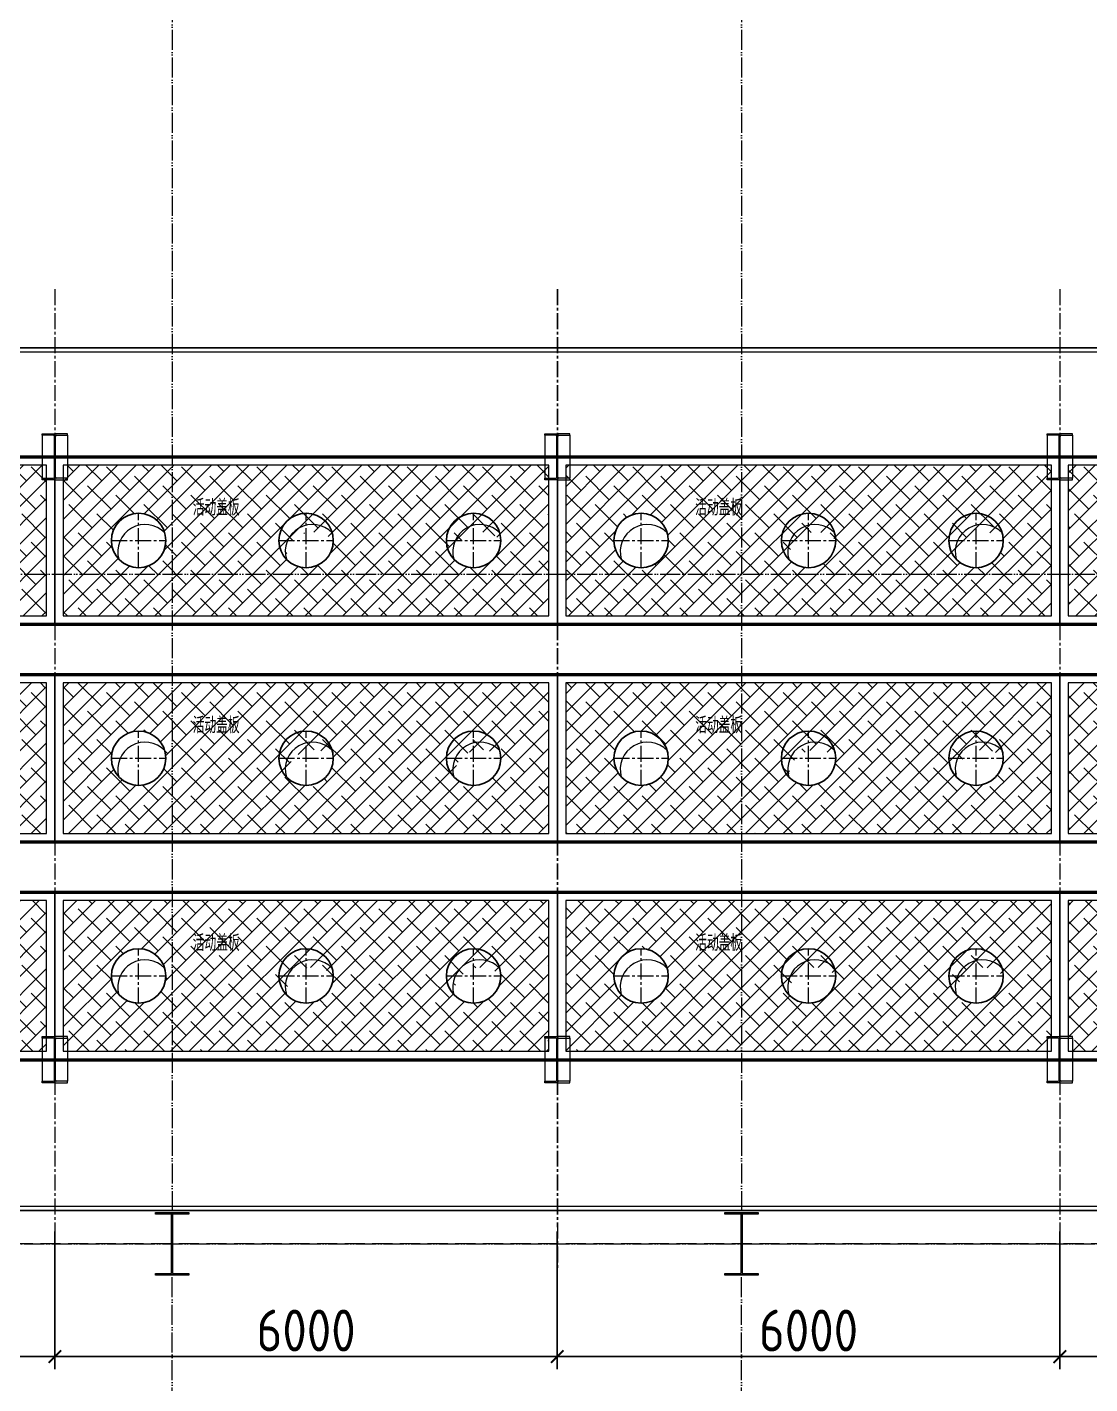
# Model space of a CAD drawing. Header units: millimetres. Extents: x 163705 to 1616509, y 81827 to 302547.
# Drawn here: x 232597 to 245287, y 139188 to 155391 of the extents above; entities that cross this region are included whole.
import ezdxf

# ---------------------------------------------------------------- set-up
doc = ezdxf.new("R2010")
doc.units = ezdxf.units.MM
doc.header["$LTSCALE"] = 10
doc.linetypes.add('ACAD_ISO05W100', pattern=[33, 24, -3, 0, -3, 0, -3])
doc.linetypes.add('CENTER2', pattern=[28.575, 19.05, -3.175, 3.175, -3.175])
for name, color, linetype, lineweight in [('1-中心线', 1, 'CENTER2', 0), ('1-剖面线', 8, 'Continuous', 0), ('1-双点线', 8, 'ACAD_ISO05W100', 0), ('1-填充', 8, 'Continuous', 18), ('1-建筑轮廓', 7, 'Continuous', 20), ('1-护栏', 4, 'Continuous', 18), ('1-标注', 3, 'Continuous', 0), ('1-设备轮廓', 2, 'Continuous', 18), ('1-钢构', 6, 'Continuous', 0)]:
    doc.layers.add(name, color=color, linetype=linetype, lineweight=lineweight)
doc.styles.add('HZ', font='gbenor.shx', dxfattribs={"bigfont": 'gbcbig.shx'})
doc.styles.get("Standard").update_dxf_attribs({"font": 'arial.ttf'})
doc.dimstyles.new('100$0', dxfattribs={"dimscale": 100, "dimtxt": 5, "dimasz": 1.5, "dimexe": 1.5, "dimexo": 0.5, "dimtad": 1, "dimdec": 0, "dimdsep": 46, "dimtxsty": 'HZ', "dimblk": 'ARCHTICK', "dimcen": 2.5, "dimdle": 1, "dimclrd": 256, "dimclre": 256, "dimadec": 0, "dimazin": 0, "dimtfac": 1, "dimtdec": 0, "dimtmove": 0, "dimatfit": 3, "dimfxl": 0, "dimarcsym": 0})

# ---------------------------------------------------------------- blocks, each defined once
blk = doc.blocks.new('G$C5C029050')
at = {"layer": '1-双点线'}
for p, q in [((52618.6, 77039.4), (52618.6, 45039.4)), ((59418.6, 77039.4), (59418.6, 45039.4)), ((1, 53039.4), (92688.6, 53039.4)), ((1, 45039.4), (92688.6, 45039.4)), ((52618.6, 5439.4), (52618.6, 45039.4)), ((59418.6, 5439.4), (59418.6, 45039.4))]:
    blk.add_line(p, q, dxfattribs=at)
for points in [[(2918.6, 69039.4), (86618.6, 69039.4), (86618.6, 45039.4), (2918.6, 45039.4)], [(2918.6, 21039.4), (86618.6, 21039.4), (86618.6, 45039.4), (2918.6, 45039.4)]]:
    blk.add_lwpolyline(points, close=True, dxfattribs=at)
at = {"layer": '1-钢构'}
for points in [[(52818.6, 45414.4), (52818.6, 45394.3), (52624.6, 45394.3), (52624.6, 44684.6), (52818.6, 44684.6), (52818.6, 44664.4), (52418.6, 44664.4), (52418.6, 44684.6), (52612.5, 44684.6), (52612.5, 45394.3), (52418.6, 45394.3), (52418.6, 45414.4), (52818.6, 45414.4)], [(59618.6, 45414.4), (59618.6, 45394.3), (59424.6, 45394.3), (59424.6, 44684.6), (59618.6, 44684.6), (59618.6, 44664.4), (59218.6, 44664.4), (59218.6, 44684.6), (59412.5, 44684.6), (59412.5, 45394.3), (59218.6, 45394.3), (59218.6, 45414.4), (59618.6, 45414.4)]]:
    blk.add_lwpolyline(points, dxfattribs=at)
blk = doc.blocks.new('_ArchTick')
at = {"const_width": 0.15}
blk.add_lwpolyline([(-0.5, -0.5), (0.5, 0.5)], dxfattribs=at)
blk = doc.blocks.new('*D902')
at = {"layer": '1-标注', "lineweight": -2, "transparency": 16777216}
for p, q in [((226928, 141009), (226928, 139363)), ((232928, 141009), (232928, 139363)), ((226828, 139513), (233028, 139513))]:
    blk.add_line(p, q, dxfattribs=at)
at = {"layer": 'Defpoints', "transparency": 16777216}
for p in [(226928, 141059), (232928, 141059), (232928, 139513)]:
    blk.add_point(p, dxfattribs=at)
at = {"layer": '1-标注', "lineweight": -2, "transparency": 16777216, "xscale": 150, "yscale": 150, "zscale": 150, "rotation": 180}
blk.add_blockref('_ArchTick', (226928, 139513), dxfattribs=at)
at = {"layer": '1-标注', "lineweight": -2, "transparency": 16777216, "xscale": 150, "yscale": 150, "zscale": 150}
blk.add_blockref('_ArchTick', (232928, 139513), dxfattribs=at)
at = {"layer": '1-标注', "transparency": 16777216, "insert": (229928, 139825), "char_height": 500, "attachment_point": 5, "style": 'HZ'}
blk.add_mtext('6000', dxfattribs=at)
blk = doc.blocks.new('*D903')
at = {"layer": '1-标注', "lineweight": -2, "transparency": 16777216}
for p, q in [((232928, 141009), (232928, 139363)), ((238928, 141009), (238928, 139363)), ((232828, 139513), (239028, 139513))]:
    blk.add_line(p, q, dxfattribs=at)
at = {"layer": 'Defpoints', "transparency": 16777216}
for p in [(232928, 141059), (238928, 141059), (238928, 139513)]:
    blk.add_point(p, dxfattribs=at)
at = {"layer": '1-标注', "lineweight": -2, "transparency": 16777216, "xscale": 150, "yscale": 150, "zscale": 150, "rotation": 180}
blk.add_blockref('_ArchTick', (232928, 139513), dxfattribs=at)
at = {"layer": '1-标注', "lineweight": -2, "transparency": 16777216, "xscale": 150, "yscale": 150, "zscale": 150}
blk.add_blockref('_ArchTick', (238928, 139513), dxfattribs=at)
at = {"layer": '1-标注', "transparency": 16777216, "insert": (235928, 139825), "char_height": 500, "attachment_point": 5, "style": 'HZ'}
blk.add_mtext('6000', dxfattribs=at)
blk = doc.blocks.new('*D904')
at = {"layer": '1-标注', "lineweight": -2, "transparency": 16777216}
for p, q in [((238928, 141009), (238928, 139363)), ((244928, 141009), (244928, 139363)), ((238828, 139513), (245028, 139513))]:
    blk.add_line(p, q, dxfattribs=at)
at = {"layer": 'Defpoints', "transparency": 16777216}
for p in [(238928, 141059), (244928, 141059), (244928, 139513)]:
    blk.add_point(p, dxfattribs=at)
at = {"layer": '1-标注', "lineweight": -2, "transparency": 16777216, "xscale": 150, "yscale": 150, "zscale": 150, "rotation": 180}
blk.add_blockref('_ArchTick', (238928, 139513), dxfattribs=at)
at = {"layer": '1-标注', "lineweight": -2, "transparency": 16777216, "xscale": 150, "yscale": 150, "zscale": 150}
blk.add_blockref('_ArchTick', (244928, 139513), dxfattribs=at)
at = {"layer": '1-标注', "transparency": 16777216, "insert": (241928, 139825), "char_height": 500, "attachment_point": 5, "style": 'HZ'}
blk.add_mtext('6000', dxfattribs=at)
blk = doc.blocks.new('*D905')
at = {"layer": '1-标注', "lineweight": -2, "transparency": 16777216}
for p, q in [((244928, 141009), (244928, 139363)), ((250928, 141009), (250928, 139363)), ((244828, 139513), (251028, 139513))]:
    blk.add_line(p, q, dxfattribs=at)
at = {"layer": 'Defpoints', "transparency": 16777216}
for p in [(244928, 141059), (250928, 141059), (250928, 139513)]:
    blk.add_point(p, dxfattribs=at)
at = {"layer": '1-标注', "lineweight": -2, "transparency": 16777216, "xscale": 150, "yscale": 150, "zscale": 150, "rotation": 180}
blk.add_blockref('_ArchTick', (244928, 139513), dxfattribs=at)
at = {"layer": '1-标注', "lineweight": -2, "transparency": 16777216, "xscale": 150, "yscale": 150, "zscale": 150}
blk.add_blockref('_ArchTick', (250928, 139513), dxfattribs=at)
at = {"layer": '1-标注', "transparency": 16777216, "insert": (247928, 139825), "char_height": 500, "attachment_point": 5, "style": 'HZ'}
blk.add_mtext('6000', dxfattribs=at)
blk = doc.blocks.new('G$CEDFA10A2')
for p, q in [((0, 535), (0, 553)), ((0, 553), (150, 553)), ((131.5, 535), (0, 535)), ((0, 535), (0, 21)), ((144.5, 34), (144.5, 522)), ((300, 553), (150, 553)), ((155.5, 34), (155.5, 522)), ((168.5, 535), (300, 535)), ((300, 535), (300, 553)), ((300, 535), (300, 21)), ((0, 21), (131.5, 21)), ((0, 3), (0, 21)), ((150, 3), (0, 3)), ((150, 3), (300, 3)), ((300, 21), (168.5, 21)), ((300, 3), (300, 21))]:
    blk.add_line(p, q)
for centre, start, end in [((131.5, 522), 0, 90), ((168.5, 522), 90, 180), ((131.5, 34), 270, 0), ((168.5, 34), 180, 270)]:
    blk.add_arc(centre, 13, start, end)
at = {"layer": '1-中心线'}
for p, q in [((150, 0), (150, 556)), ((-3, 278), (303, 278))]:
    blk.add_line(p, q, dxfattribs=at)
blk.add_text('HC_SUPERPART', height=0.001).set_placement((150, 3))
blk = doc.blocks.new('G$CE8A1B22C')
blk.add_circle((328, 328), 325)
at = {"layer": '1-中心线'}
for p, q in [((328, 0), (328, 656)), ((0, 328), (656, 328))]:
    blk.add_line(p, q, dxfattribs=at)
at = {"layer": '1-剖面线'}
blk.add_arc((404, 195), 325, 43.5125, 196.2853, dxfattribs=at)
blk = doc.blocks.new('A$C5A5F0ED2')
at = {"layer": '1-填充'}
h = blk.add_hatch(dxfattribs=at)
h.set_pattern_fill('ANSI38', color=256, scale=50)
h.paths.add_polyline_path([(100, 100), (5900, 100), (5900, 1900), (100, 1900)])
h.paths.add_polyline_path([(675, 1000, 1), (1325, 1000, 1)], flags=16)
h.paths.add_polyline_path([(3325, 1000, 0.677608), (2764, 776, 0.677608)], flags=16)
h.paths.add_polyline_path([(5325, 1000, 0.677608), (4764, 776, 0.677608)], flags=16)
for points in [[(0, 0), (6000, 0), (6000, 2000), (0, 2000)], [(100, 100), (5900, 100), (5900, 1900), (100, 1900)]]:
    blk.add_lwpolyline(points, close=True, dxfattribs=at)
for p in [(672, 672), (2672, 672), (4672, 672)]:
    blk.add_blockref('G$CE8A1B22C', p)
at = {"insert": (1646, 1492), "char_height": 194.6, "attachment_point": 1, "style": 'HZ'}
blk.add_mtext_dynamic_manual_height_columns('活动盖板', width=794.19, gutter_width=973, heights=[0], dxfattribs=at)
blk = doc.blocks.new('A$C7121566b')
blk.add_lwpolyline([(1437, 700), (50062, 700), (50062, 11000), (1437, 11000)], close=True)
at = {"layer": '1-中心线'}
for p, q in [((23000, 11700), (23000, 0)), ((29000, 11700), (29000, 0)), ((35000, 11700), (35000, 0)), ((0, 11000), (52000, 11000)), ((0, 9700), (52000, 9700)), ((0, 2500), (52010, 2500)), ((0, 700), (52010, 700))]:
    blk.add_line(p, q, dxfattribs=at)
at = {"layer": '1-护栏'}
blk.add_lwpolyline([(1487, 750), (50012, 750), (50012, 10950), (1487, 10950)], close=True, dxfattribs=at)
at = {"layer": '1-设备轮廓', "lineweight": 50, "ltscale": 5}
for points in [[(4500, 9700), (47800, 9700)], [(4500, 7700), (47800, 7700)], [(4500, 7100), (47800, 7100)], [(4500, 5100), (47800, 5100)], [(4500, 4500), (47800, 4500)], [(4500, 2500), (47800, 2500)]]:
    blk.add_lwpolyline(points, dxfattribs=at)
for name, p in [('A$C5A5F0ED2', (17000, 7700)), ('A$C5A5F0ED2', (23000, 7700)), ('A$C5A5F0ED2', (29000, 7700)), ('A$C5A5F0ED2', (35000, 7700)), ('G$CE8A1B22C', (23672, 8372)), ('G$CE8A1B22C', (25672, 8372)), ('G$CE8A1B22C', (27672, 8372)), ('G$CE8A1B22C', (29672, 8372)), ('G$CE8A1B22C', (31672, 8372)), ('G$CE8A1B22C', (33672, 8372)), ('A$C5A5F0ED2', (17000, 5100)), ('A$C5A5F0ED2', (23000, 5100)), ('A$C5A5F0ED2', (29000, 5100)), ('A$C5A5F0ED2', (35000, 5100)), ('G$CE8A1B22C', (23672, 5772)), ('G$CE8A1B22C', (25672, 5772)), ('G$CE8A1B22C', (27672, 5772)), ('G$CE8A1B22C', (29672, 5772)), ('G$CE8A1B22C', (31672, 5772)), ('G$CE8A1B22C', (33672, 5772)), ('A$C5A5F0ED2', (17000, 2500)), ('A$C5A5F0ED2', (23000, 2500)), ('A$C5A5F0ED2', (29000, 2500)), ('A$C5A5F0ED2', (35000, 2500)), ('G$CE8A1B22C', (23672, 3172)), ('G$CE8A1B22C', (25672, 3172)), ('G$CE8A1B22C', (27672, 3172)), ('G$CE8A1B22C', (29672, 3172)), ('G$CE8A1B22C', (31672, 3172)), ('G$CE8A1B22C', (33672, 3172))]:
    blk.add_blockref(name, p)
at = {"layer": '1-钢构'}
for p in [(22850, 9422), (28850, 9422), (34850, 9422), (22850, 2222), (28850, 2222), (34850, 2222)]:
    blk.add_blockref('G$CEDFA10A2', p, dxfattribs=at)

msp = doc.modelspace()

# ---------------------------------------------------------------- linework, layer by layer
at = {"layer": '1-中心线'}
for p, q in [((232927.833, 152259.738), (232927.833, 141059.499)), ((238927.833, 152259.738), (238927.833, 141059.499)), ((244927.833, 152259.738), (244927.833, 141059.499)), ((183311.682, 150259.632), (261928.108, 150259.632)), ((183311.682, 143059.632), (261938.108, 143059.632))]:
    msp.add_line(p, q, dxfattribs=at)

# ---------------------------------------------------------------- block references
msp.add_blockref('A$C7121566b', (209928.183, 140559.499))
at = {"layer": '1-建筑轮廓'}
msp.add_blockref('G$C5C029050', (181709.24, 95820.209), dxfattribs=at)

# ---------------------------------------------------------------- dimensions: what is measured, and where the dimension line sits
at = {"layer": '1-标注'}
for base, p1, p2, picture, middle in [((232927.833, 139512.793), (226927.833, 141059.499), (232927.833, 141059.499), '*D902', (229927.833, 139825.293)), ((238927.833, 139512.793), (232927.833, 141059.499), (238927.833, 141059.499), '*D903', (235927.833, 139825.293)), ((244927.833, 139512.793), (238927.833, 141059.499), (244927.833, 141059.499), '*D904', (241927.833, 139825.293)), ((250927.833, 139512.793), (244927.833, 141059.499), (250927.833, 141059.499), '*D905', (247927.833, 139825.293))]:
    dim = msp.add_linear_dim(base=base, p1=p1, p2=p2, dimstyle='100$0', override={"dimtol": 0, "dimlim": 0, "dimtdec": 8, "dimtix": 1}, dxfattribs=at)
    dim.commit()
    dim.dimension.update_dxf_attribs({"geometry": picture, "text_midpoint": middle})

doc.saveas('drawing.dxf')
